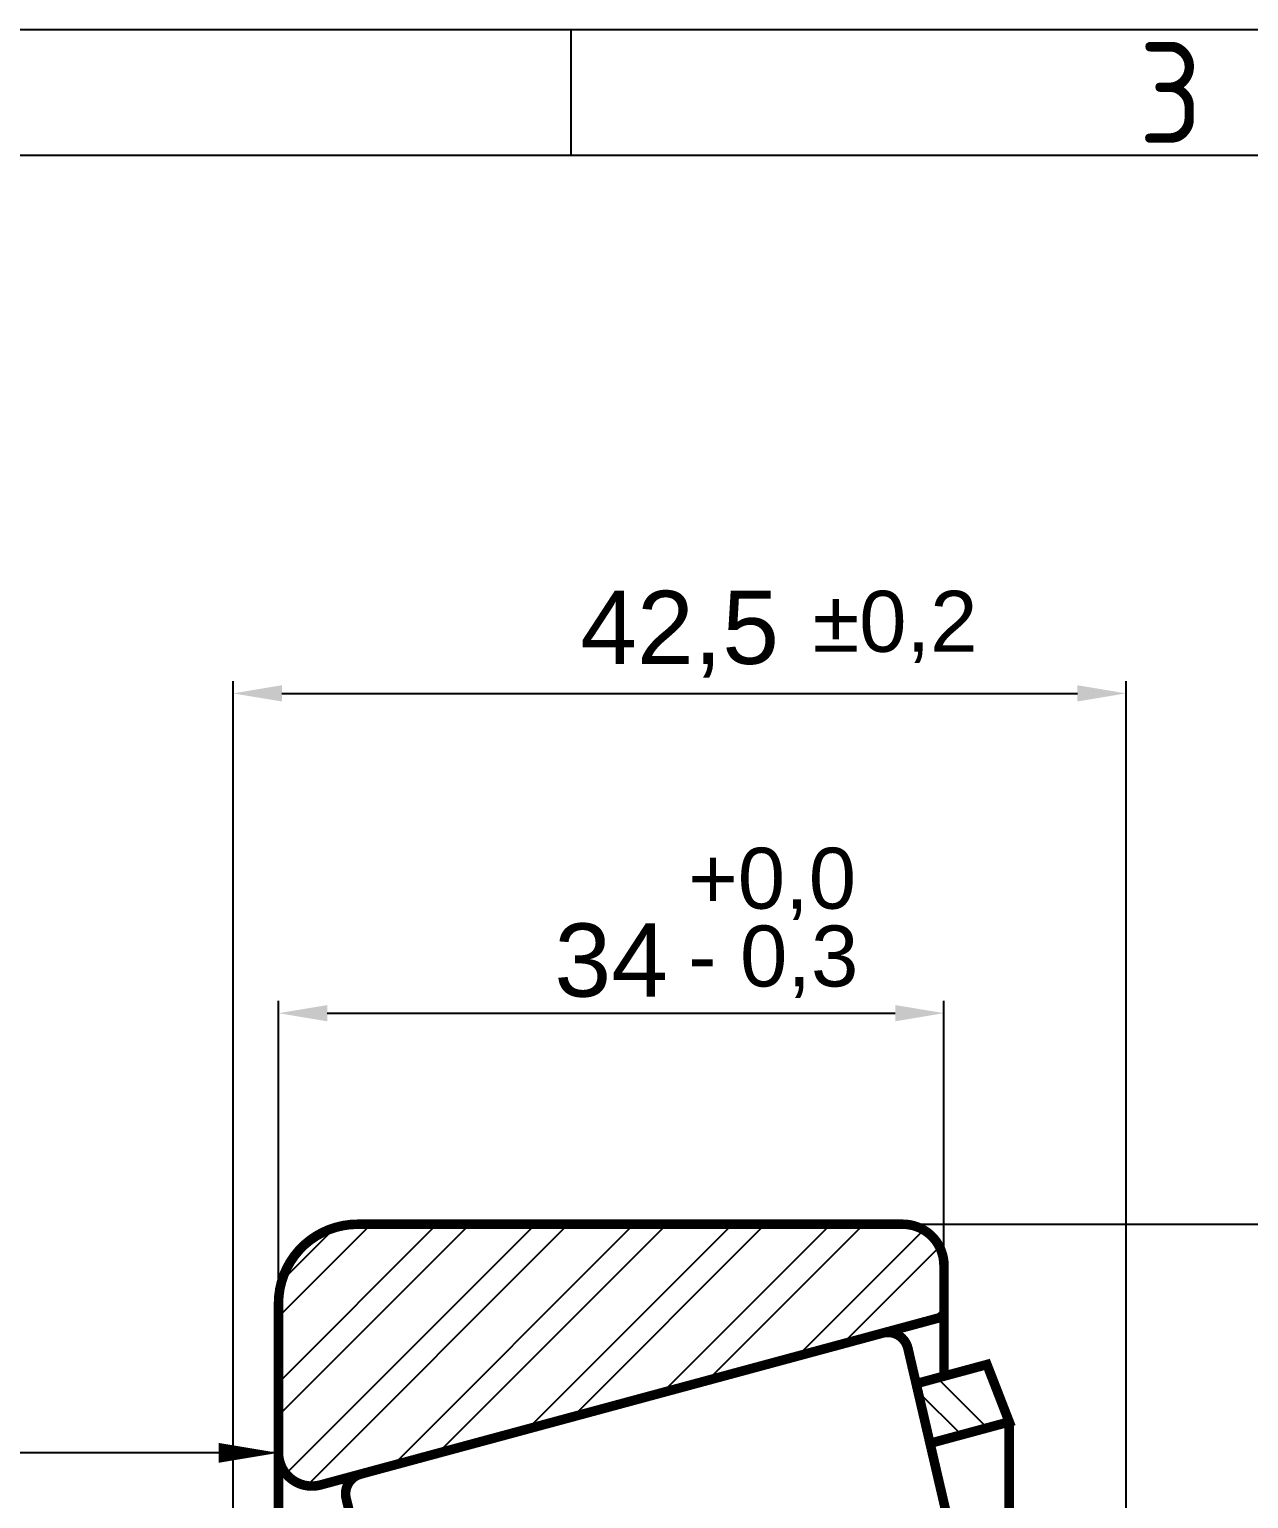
# Model space of a CAD drawing. Header units: millimetres. Extents: x 4980 to 5188, y 1170 to 1461.
# Drawn here: x 5064.6 to 5114.6, y 1400.7 to 1461 of the extents above; entities that cross this region are included whole.
import ezdxf
from ezdxf.enums import TextEntityAlignment as Align

# ---------------------------------------------------------------- set-up
doc = ezdxf.new("R2010")
doc.units = ezdxf.units.MM
doc.layers.add('AM_0', color=7, linetype='Continuous', lineweight=40)
doc.layers.add('AM_5', color=1, linetype='Continuous', lineweight=25)
doc.styles.add('ACISOTS', font='isocp.shx', dxfattribs={"height": 1})
doc.styles.get("Standard").update_dxf_attribs({"font": 'arial.ttf'})
doc.dimstyles.new('ISO-25', dxfattribs={"dimtxt": 3, "dimasz": 2, "dimexe": 0.5, "dimexo": 0.625, "dimtad": 1, "dimtxsty": 'Standard', "dimcen": 2, "dimadec": 0, "dimazin": 0, "dimtfac": 1, "dimtmove": 0, "dimatfit": 3, "dimfxl": 1, "dimarcsym": 0})

# ---------------------------------------------------------------- blocks, each defined once
blk = doc.blocks.new('*D12')
at = {"layer": 'AM_5', "color": 0, "lineweight": -2, "ltscale": 0.25, "transparency": 16777216}
for p, q in [((5101.064, 1411.993), (5156.531, 1411.993)), ((5156.031, 1409.993), (5156.031, 1294.232)), ((5101.064, 1292.232), (5156.531, 1292.232))]:
    blk.add_line(p, q, dxfattribs=at)
at = {"layer": 'AM_5', "color": 0, "ltscale": 0.25, "transparency": 16777216}
for points in [[(5155.697, 1409.993), (5156.364, 1409.993), (5156.031, 1411.993)], [(5155.697, 1294.232), (5156.364, 1294.232), (5156.031, 1292.232)]]:
    blk.add_solid(points, dxfattribs=at)
at = {"layer": 'Defpoints', "color": 0, "ltscale": 0.25, "transparency": 16777216}
for p in [(5100.439, 1411.993), (5100.439, 1292.232), (5156.031, 1292.232)]:
    blk.add_point(p, dxfattribs=at)
at = {"layer": 'AM_5', "color": 0, "ltscale": 0.25, "transparency": 16777216, "insert": (5153.79, 1352.112), "char_height": 3, "attachment_point": 5, "rotation": 90}
blk.add_mtext('%%C160', dxfattribs=at)
blk = doc.blocks.new('*D14')
at = {"layer": 'AM_5', "color": 0, "lineweight": -2, "ltscale": 0.25, "transparency": 16777216}
for p, q in [((5074.829, 1409.368), (5074.829, 1421.147)), ((5076.829, 1420.647), (5100.129, 1420.647)), ((5102.129, 1410.928), (5102.129, 1421.147))]:
    blk.add_line(p, q, dxfattribs=at)
at = {"layer": 'AM_5', "color": 0, "ltscale": 0.25, "transparency": 16777216}
for points in [[(5076.829, 1420.98), (5076.829, 1420.314), (5074.829, 1420.647)], [(5100.129, 1420.98), (5100.129, 1420.314), (5102.129, 1420.647)]]:
    blk.add_solid(points, dxfattribs=at)
at = {"layer": 'Defpoints', "color": 0, "ltscale": 0.25, "transparency": 16777216}
for p in [(5102.129, 1420.647), (5102.129, 1410.303), (5074.829, 1408.743)]:
    blk.add_point(p, dxfattribs=at)
at = {"layer": 'AM_5', "color": 0, "ltscale": 0.25, "transparency": 16777216, "insert": (5088.479, 1422.805), "char_height": 3, "attachment_point": 5}
blk.add_mtext('34', dxfattribs=at)
blk = doc.blocks.new('*D15')
at = {"layer": 'AM_5', "color": 0, "lineweight": -2, "ltscale": 0.25, "transparency": 16777216}
for p, q in [((5072.967, 1397.458), (5072.967, 1434.26)), ((5109.604, 1395.523), (5109.604, 1434.26)), ((5074.967, 1433.76), (5107.604, 1433.76))]:
    blk.add_line(p, q, dxfattribs=at)
at = {"layer": 'AM_5', "color": 0, "ltscale": 0.25, "transparency": 16777216}
for points in [[(5074.967, 1434.093), (5074.967, 1433.427), (5072.967, 1433.76)], [(5107.604, 1434.093), (5107.604, 1433.427), (5109.604, 1433.76)]]:
    blk.add_solid(points, dxfattribs=at)
at = {"layer": 'Defpoints', "color": 0, "ltscale": 0.25, "transparency": 16777216}
for p in [(5109.604, 1433.76), (5072.967, 1396.833), (5109.604, 1394.898)]:
    blk.add_point(p, dxfattribs=at)
at = {"layer": 'AM_5', "color": 0, "ltscale": 0.25, "transparency": 16777216, "insert": (5091.285, 1436.188), "char_height": 3, "attachment_point": 5}
blk.add_mtext('42,5', dxfattribs=at)

msp = doc.modelspace()

# ---------------------------------------------------------------- hatches: boundary and pattern name
at = {"layer": 'AM_5', "ltscale": 0.25}
h = msp.add_hatch(dxfattribs=at)
h.set_pattern_fill('ANSI32', color=256, scale=0.3)
h.paths.add_polyline_path([(5098.624, 1407.261), (5102.129, 1408.208), (5102.129, 1410.303, 0.414214), (5100.439, 1411.993), (5078.079, 1411.993, 0.414214), (5074.829, 1408.743), (5074.829, 1402.624, 0.493739), (5076.554, 1401.303)])
h.paths.add_polyline_path([(5076.554, 1302.922, 0.493739), (5074.829, 1301.601), (5074.829, 1295.482, 0.414214), (5078.079, 1292.232), (5100.439, 1292.232, 0.414214), (5102.129, 1293.922), (5102.129, 1296.017)])
h = msp.add_hatch(dxfattribs=at)
h.set_pattern_fill('ANSI32', color=256, scale=0.3, angle=90)
h.paths.add_polyline_path([(5076.356, 1396.197), (5078.528, 1396.784), (5077.958, 1399.23), (5073.978, 1398.154, 0.338847), (5072.967, 1396.833), (5072.967, 1390.122), (5075.395, 1390.122), (5075.395, 1394.942, -0.338847)])
h.paths.add_polyline_path([(5103.893, 1406.24), (5100.989, 1405.455), (5101.558, 1403.009), (5104.807, 1403.887)])
h.paths.add_polyline_path([(5076.356, 1308.028, -0.338847), (5075.395, 1309.283), (5075.395, 1314.103), (5072.967, 1314.103), (5072.967, 1307.392, 0.338847), (5073.978, 1306.071), (5103.893, 1297.985), (5104.807, 1300.338)])

# ---------------------------------------------------------------- linework, layer by layer
at = {"color": 135, "lineweight": 25}
for p, q in [((4980.238, 1460.987), (5188.27, 1460.987)), ((5086.842, 1455.812), (5086.842, 1460.987))]:
    msp.add_line(p, q, dxfattribs=at)
msp.add_line((5183.095, 1455.812), (4999.903, 1455.812))
at = {"layer": 'AM_0'}
for p, q in [((5100.439, 1411.993), (5078.079, 1411.993)), ((5102.129, 1408.208), (5102.129, 1410.303)), ((5074.829, 1408.743), (5074.829, 1398.384)), ((5076.554, 1401.303), (5102.129, 1408.208)), ((5103.945, 1392.76), (5100.651, 1406.903)), ((5103.893, 1406.24), (5100.989, 1405.455)), ((5103.893, 1406.24), (5104.807, 1403.887)), ((5104.807, 1403.887), (5101.558, 1403.009))]:
    msp.add_line(p, q, dxfattribs=at)
at = {"layer": 'AM_0', "const_width": 0.39}
for points in [[(5074.829, 1398.384), (5074.829, 1408.743, -0.414214), (5078.079, 1411.993), (5100.439, 1411.993, -0.414214), (5102.129, 1410.303), (5102.129, 1408.208), (5099.608, 1407.527)], [(5098.624, 1407.261), (5076.554, 1401.303, -0.493739), (5074.829, 1402.624)], [(5098.624, 1407.261), (5099.608, 1407.527, -0.424475), (5100.651, 1406.903), (5103.121, 1396.297)], [(5103.71, 1393.771), (5103.945, 1392.76, -0.424475), (5103.285, 1391.739), (5081.535, 1387.468, -0.249566), (5080.775, 1387.699), (5077.606, 1400.742, -0.409584), (5078.209, 1401.749, 0.668833)]]:
    msp.add_lwpolyline(points, format="xyb", dxfattribs=at)
for points in [[(5102.129, 1408.208), (5102.129, 1405.759)], [(5100.989, 1405.455), (5103.893, 1406.24), (5104.807, 1403.887), (5101.558, 1403.009)], [(5104.807, 1403.887), (5104.807, 1396.198)]]:
    msp.add_lwpolyline(points, dxfattribs=at)
at = {"layer": 'AM_0'}
for centre, radius, start, end in [((5078.079, 1408.743), 3.25, 90, 180), ((5100.439, 1410.303), 1.69, 0, 90), ((5099.828, 1406.711), 0.845, 13.1094, 105.1094), ((5076.197, 1402.624), 1.369, 180, 285.1094), ((5078.429, 1400.934), 0.845, 105.1094, 193.1094)]:
    msp.add_arc(centre, radius, start, end, dxfattribs=at)
at = {"layer": 'AM_5'}
msp.add_line((5074.829, 1402.624), (5039.51, 1402.624), dxfattribs=at)
msp.add_lwpolyline([(5074.812, 1402.618, 0, 0.812, 0), (5072.375, 1402.618, 0.812, 0.812, 0)], format="xyseb", dxfattribs=at)

# ---------------------------------------------------------------- texts
at = {"color": 135, "lineweight": 25, "style": 'ACISOTS'}
msp.add_text('3', height=4.14, dxfattribs=at).set_placement((5111.423, 1458.399), align=Align.MIDDLE)
at = {"layer": 'AM_5', "ltscale": 0.25, "char_height": 2.5, "attachment_point": 1}
for s, insert in [('%%P0,2', (5096.735, 1437.964)), ('+0,0', (5091.631, 1427.431)), ('- 0,3', (5091.631, 1424.241))]:
    msp.add_mtext_dynamic_manual_height_columns(s, width=58.91688, gutter_width=12.5, heights=[0], dxfattribs=dict(at, insert=insert))

# ---------------------------------------------------------------- dimensions: what is measured, and where the dimension line sits
at = {"layer": 'AM_5', "ltscale": 0.25}
for base, p1, p2, text, picture, middle in [((5109.604, 1433.76), (5072.967, 1396.833), (5109.604, 1394.898), '42,5', '*D15', (5091.285, 1436.188)), ((5102.129, 1420.647), (5074.829, 1408.743), (5102.129, 1410.303), '34', '*D14', (5088.479, 1422.805))]:
    dim = msp.add_linear_dim(base=base, p1=p1, p2=p2, text=text, dimstyle='ISO-25', dxfattribs=at)
    dim.commit()
    dim.dimension.update_dxf_attribs({"geometry": picture, "text_midpoint": middle})
dim = msp.add_linear_dim(base=(5156.031, 1292.232), p1=(5100.439, 1411.993), p2=(5100.439, 1292.232), angle=90, text='%%C160', dimstyle='ISO-25', dxfattribs=at)
dim.commit()
dim.dimension.update_dxf_attribs({"geometry": '*D12', "text_midpoint": (5153.79, 1352.112)})

doc.saveas('drawing.dxf')
